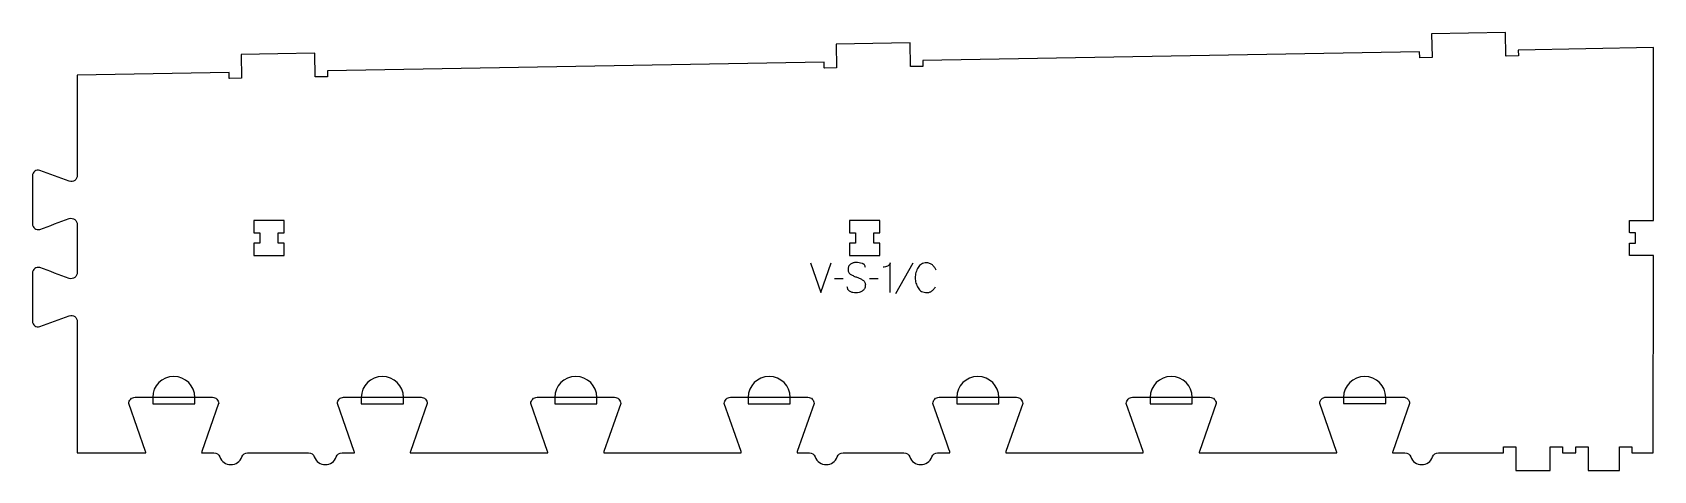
# Model space of a CAD drawing. Extents: x 0 to 1634, y 0 to 442.
import ezdxf

# ---------------------------------------------------------------- set-up
doc = ezdxf.new("R2010")
doc.units = 0
for name, color, linetype in [('1_ANYTOOL_1MMDEEP_LABELS_S', 2, 'CONTINUOUS'), ('3_ANYTOOL_CUTTHROUGH_INSID', 4, 'CONTINUOUS'), ('4_ANYTOOL_CUTTHROUGH_OUTSI', 5, 'CONTINUOUS'), ('5_ANYTOOL_HALF_MILL_9MM_IN', 3, 'CONTINUOUS')]:
    doc.layers.add(name, color=color, linetype=linetype)

msp = doc.modelspace()

# ---------------------------------------------------------------- linework, layer by layer
at = {"layer": '1_ANYTOOL_1MMDEEP_LABELS_S'}
for p, q in [((886.995415, 209.103474), (869.809701, 178.332046)), ((817.095415, 193.460617), (808.309701, 193.374903)), ((852.152558, 193.460617), (843.366844, 193.374903))]:
    msp.add_line(p, q, dxfattribs=at)
msp.add_lwpolyline([(783.966844, 209.574903), (794.338273, 179.574903), (804.88113, 209.574903)], dxfattribs=at)
for points in [[(839.338273, 204.989189, 0.071867), (839.145159, 206.325795, 0.100684), (838.51863, 207.507046, 0.047558), (838.044076, 207.983496, 0.038563), (837.494076, 208.372224, 0.037928), (836.796888, 208.719693, 0.026634), (836.059701, 208.974903, 0.028461), (833.036368, 209.660886, 0.041577), (829.952558, 209.91776, 0.036938), (828.450198, 209.80662, 0.041531), (826.984701, 209.462403, 0.041583), (825.607324, 208.885194, 0.038125), (824.338273, 208.096331, 0.057611), (823.26812, 207.104427, 0.065808), (822.473987, 205.883831, 0.06469), (821.996491, 204.424277, 0.046778), (821.852558, 202.889189, 0.052235), (822.014914, 201.339346, 0.075448), (822.559701, 199.889189, 0.076671), (823.475793, 198.716136, 0.061023), (824.68113, 197.832046, 0.021951), (827.709984, 196.3047, 0.018213), (830.852558, 195.024903, -0.02405), (833.954043, 193.719441, -0.02981), (836.895415, 192.089189, -0.068439), (838.036717, 191.123258, -0.079282), (838.845415, 189.871331, -0.076308), (839.270415, 188.292649, -0.047772), (839.295415, 186.646331, -0.046243), (839.002181, 184.965372, -0.06359), (838.352558, 183.394546, -0.064671), (837.379734, 182.110357, -0.057073), (836.123987, 181.096331, -0.067522), (833.155678, 179.733421, -0.070793), (829.93113, 179.232046, -0.064027), (826.792115, 179.594561, -0.070447), (823.866844, 180.774903, -0.054374), (822.708427, 181.624536, -0.074742), (821.809701, 182.735617, -0.075199), (821.286694, 184.041996, -0.057737), (821.123987, 185.446331)], [(864.28113, 179.574903), (864.28113, 209.61776, -0.057478), (864.017107, 208.524793, -0.075801), (863.477558, 207.544546, -0.075474), (862.662106, 206.760671, -0.055107), (861.666844, 206.210617, -0.039607), (859.524604, 205.511105, -0.05918), (857.295415, 205.246331)], [(910.609701, 202.074903, 0.059291), (909.07354, 205.00432, 0.066881), (906.859701, 207.453474, 0.04529), (905.542715, 208.377352, 0.046757), (904.079344, 209.044546, 0.04633), (902.439432, 209.448877, 0.037303), (900.752558, 209.574903, 0.054828), (898.246918, 209.299318, 0.073548), (895.904344, 208.401689, 0.073729), (893.935022, 206.873456, 0.056205), (892.416844, 204.882046, 0.033355), (891.195675, 202.49217, 0.034965), (890.311487, 199.958831, 0.034911), (889.781459, 197.290824, 0.031589), (889.609701, 194.574903, 0.032085), (889.784204, 191.858274, 0.035383), (890.322201, 189.190974, 0.035431), (891.22069, 186.655817, 0.033598), (892.459701, 184.26776, 0.058628), (894.021902, 182.266875, 0.073381), (896.04363, 180.748117, 0.072539), (898.489603, 179.847063, 0.05208), (901.095415, 179.574903, 0.033243), (902.53679, 179.670839, 0.042283), (903.945415, 179.982046, 0.042766), (905.188112, 180.489135, 0.044269), (906.323987, 181.203474, 0.055485), (908.335782, 183.118375, 0.045948), (909.923987, 185.403474)]]:
    msp.add_lwpolyline(points, format="xyb", dxfattribs=at)
at = {"layer": '3_ANYTOOL_CUTTHROUGH_INSID'}
for points in [[(247.773797, 229.456456), (247.773797, 239.956456), (253.773797, 239.956456), (253.773797, 252.456456), (223.273797, 252.456456), (223.273797, 239.956456), (229.273797, 239.956456), (229.273797, 229.456456), (223.273797, 229.456456), (223.273797, 216.956456), (253.773797, 216.956456), (253.773797, 229.456456)], [(847.773797, 229.456456), (847.773797, 239.956456), (853.773797, 239.956456), (853.773797, 252.456456), (823.273797, 252.456456), (823.273797, 239.956456), (829.273797, 239.956456), (829.273797, 229.456456), (823.273797, 229.456456), (823.273797, 216.956456), (853.773797, 216.956456), (853.773797, 229.456456)]]:
    msp.add_lwpolyline(points, close=True, dxfattribs=at)
at = {"layer": '4_ANYTOOL_CUTTHROUGH_OUTSI'}
msp.add_lwpolyline([(170.529284, 18), (182.927646, 18, -0.317837), (188.820203, 13.833333, 0.707107), (210.976215, 13.833333, -0.317837), (216.868771, 18), (278.177444, 18, -0.317837), (284.070001, 13.833333, 0.707107), (306.226013, 13.833333, -0.317837), (312.11857, 18), (324.518275, 18, 0.061409), (324.283366, 19.39487), (307.387833, 67.667412, -0.084368), (307.373797, 67.75, -0.414214), (313.623797, 74), (391.623797, 74, -0.414214), (397.873797, 67.75, -0.084368), (397.859762, 67.667412), (380.960649, 19.383805, 0.0608), (380.729318, 18), (519.418276, 18, 0.06141), (519.183366, 19.39487), (502.287833, 67.667412, -0.084368), (502.273797, 67.75, -0.414214), (508.523797, 74), (586.523797, 74, -0.414214), (592.773797, 67.75, -0.084368), (592.759762, 67.667412), (575.860649, 19.383805, 0.0608), (575.629318, 18), (714.318276, 18, 0.06141), (714.083366, 19.39487), (697.187833, 67.667412, -0.084368), (697.173797, 67.75, -0.414214), (703.423797, 74), (781.423797, 74, -0.414214), (787.673797, 67.75, -0.084368), (787.659762, 67.667412), (770.760649, 19.383805, 0.060725), (770.529104, 18), (782.927444, 18, -0.317837), (788.820001, 13.833333, 0.707107), (810.976013, 13.833333, -0.317837), (816.86857, 18), (829.523402, 18), (847.523798, 18), (865.523798, 18), (878.177444, 18, -0.317837), (884.070001, 13.833333, 0.317837), (895.148007, 6, 0.317837), (906.226013, 13.833333, -0.317837), (912.11857, 18), (924.518275, 18, 0.061409), (924.283366, 19.39487, -0.000008), (921.37373, 27.707706), (907.387833, 67.667412, -0.084368), (907.373798, 67.75, -0.414214), (913.623798, 74), (991.623798, 74, -0.414214), (997.873798, 67.75, -0.084368), (997.859762, 67.667412), (980.960649, 19.383805, 0.0608), (980.729319, 18), (1119.418277, 18, 0.06141), (1119.183366, 19.39487), (1102.287833, 67.667412, -0.084368), (1102.273798, 67.75, -0.414214), (1108.523798, 74), (1186.523798, 74, -0.414214), (1192.773798, 67.75, -0.084368), (1192.759762, 67.667412), (1175.860649, 19.383805, 0.060891), (1175.629595, 18.000084), (1314.318288, 18.045485, 0.061472), (1314.083539, 19.44044), (1297.188006, 67.712982, -0.084368), (1297.173971, 67.795569, -0.414214), (1303.423971, 74.045569), (1381.423971, 74.045569, -0.414214), (1387.673971, 67.795569, -0.084368), (1387.659935, 67.712982), (1370.760822, 19.429375, 0.0608), (1370.529492, 18.045569), (1382.92821, 18.045569, -0.317837), (1388.820766, 13.878903, 0.707107), (1410.976779, 13.878903, -0.317837), (1416.869378, 18.045569), (1482.274684, 18.02339), (1482.273797, 23.766013, -0.414259), (1482.523797, 24.016052), (1494.523797, 24.016052, -0.414214), (1494.773797, 23.766052), (1494.773797, 0), (1529.273797, 0), (1529.273797, 23.766052, -0.414214), (1529.523797, 24.016052), (1541.523797, 24.016052, -0.414259), (1541.773797, 23.766013), (1541.77291, 18.014191), (1555.186685, 18.013745), (1555.185797, 23.766013, -0.414259), (1555.435797, 24.016052), (1567.435797, 24.016052, -0.414214), (1567.685797, 23.766052), (1567.685797, 0), (1599.273797, 0), (1599.273797, 23.766052, -0.414214), (1599.523797, 24.016052), (1611.523797, 24.016052, -0.414257), (1611.773797, 23.766015), (1611.772945, 18.003357), (1633.273912, 18.000039), (1633.365171, 216.956456), (1609.680883, 216.956456, -0.414214), (1609.430883, 217.206456), (1609.430883, 229.206456, -0.414214), (1609.680883, 229.456456), (1615.430883, 229.456456), (1615.430883, 239.956456), (1609.680883, 239.956456, -0.414214), (1609.430883, 240.206456), (1609.430883, 252.206456, -0.414214), (1609.680883, 252.456456), (1633.404429, 252.456456), (1633.581988, 426.64801), (1497.270502, 424.268242), (1497.370839, 418.519012, -0.414214), (1497.12524, 418.264688), (1485.127067, 418.055293, -0.414214), (1484.872742, 418.300893), (1484.458317, 442.047242), (1409.969663, 440.747038), (1410.384091, 417.000566, -0.414214), (1410.138492, 416.746242), (1398.140319, 416.536848, -0.414214), (1397.885994, 416.782447), (1397.78566, 422.53157), (897.270502, 413.793628), (897.370839, 408.044398, -0.414214), (897.12524, 407.790074), (885.127067, 407.580679, -0.414214), (884.872742, 407.826279), (884.458317, 431.572628), (846.89982, 430.917054), (809.969663, 430.272423), (810.384091, 406.525952, -0.414214), (810.138492, 406.271628), (798.140319, 406.062234, -0.414214), (797.885994, 406.307833), (797.78566, 412.056956), (297.270502, 403.319014), (297.370839, 397.569784, -0.414214), (297.12524, 397.315459), (285.127067, 397.106065, -0.414214), (284.872742, 397.351665), (284.458317, 421.098013), (247.21399, 420.447924), (210.283833, 419.803293), (210.698261, 396.056822, -0.414214), (210.452662, 395.802497), (198.454489, 395.593103, -0.414214), (198.200164, 395.838703), (198.09983, 401.587826), (44.939342, 398.913966), (45.224087, 297.78957, -0.237079), (42.704903, 292.774887, -0.237079), (37.178163, 291.802804, -0.015608), (37.163364, 291.807752, 0.000004), (7.38769, 302.807735, 0.236335), (2.318105, 301.908713, 0.237079), (0.000456, 297.295528), (0, 248.789443, 0.237079), (2.317649, 244.17626, 0.237104), (7.402166, 243.282171, -0.000004), (37.163368, 254.27677, -0.015604), (37.178163, 254.281717, -0.237079), (42.704903, 253.309633, -0.237079), (45.224087, 248.295303), (45.224087, 199.789303, -0.502397), (37.178163, 193.802888, -0.015608), (37.163364, 193.807837, 0.000004), (7.38769, 204.807819, 0.236335), (2.318105, 203.908798, 0.237079), (0.000456, 199.295612), (0, 150.789528, 0.237079), (2.317649, 146.176344, 0.237104), (7.402166, 145.282256, -0.000004), (37.163368, 156.276855, -0.015604), (37.178163, 156.281801, -0.502397), (45.224087, 150.295387), (45.224087, 18), (114.318276, 18, 0.06141), (114.083366, 19.39487), (97.187833, 67.667412, -0.084368), (97.173797, 67.75, -0.414214), (103.423797, 74), (181.423797, 74, -0.414214), (187.673797, 67.75, -0.084368), (187.659762, 67.667412), (170.760649, 19.383805, 0.060788)], format="xyb", close=True, dxfattribs=at)
at = {"layer": '5_ANYTOOL_HALF_MILL_9MM_IN'}
for points in [[(163.673797, 73.75, 1), (121.173797, 73.75), (121.173797, 67.5), (163.673797, 67.5)], [(373.873797, 73.75, 1), (331.373797, 73.75), (331.373797, 67.5), (373.873797, 67.5)], [(568.773797, 73.75, 1), (526.273797, 73.75), (526.273797, 67.5), (568.773797, 67.5)], [(763.673797, 73.75, 1), (721.173797, 73.75), (721.173797, 67.5), (763.673797, 67.5)], [(973.873798, 73.75, 1), (931.373798, 73.75), (931.373798, 67.5), (973.873798, 67.5)], [(1168.773798, 73.75, 1), (1126.273798, 73.75), (1126.273798, 67.5), (1168.773798, 67.5)], [(1363.673747, 73.796112, 0.997832), (1321.173848, 73.796112, 0.000271), (1321.173644, 73.670841, 0.000271), (1321.173575, 73.54557), (1321.173847, 67.545569), (1363.673748, 67.545569)]]:
    msp.add_lwpolyline(points, format="xyb", close=True, dxfattribs=at)

doc.saveas('drawing.dxf')
